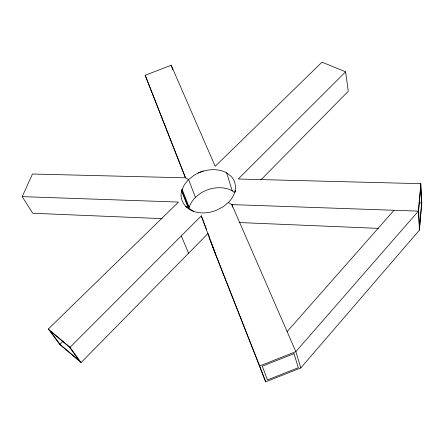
<?xml version="1.0" encoding="UTF-8"?>
<svg xmlns="http://www.w3.org/2000/svg" width="444" height="444" viewBox="0 0 444 444"><rect width="100%" height="100%" fill="white"/><g stroke="black" fill="none" stroke-linecap="round" stroke-linejoin="round"><path stroke-width="0.67" d="M208.031 233.461L81.074 362.559L70.041 347.28L201.304 215.878L215.734 254.917L265.69 381.84L300.788 367.948L419.447 230.097L421.8 202.947L420.829 183.677L238.234 179.015L345.621 71.828L322.022 62.16L215.196 166.317L171.201 65.257L145.177 75.264L185.298 177.583M420.829 183.677L418.387 211.128L419.447 230.097M234.41 192.496L231.996 190.687A27.206 20.563 -19.7 0 0 200.305 193.434C195.11 197.092 190.498 202.02 188.861 208.308L181.846 190.631L182.306 189.05L181.668 191.247L188.439 208.292M162.165 218.648L32.723 213.253L22.2 196.637L32.468 174.015L185.564 177.822L188.628 179.598L195.41 197.402M287.135 331.596L394.017 210.273M260.85 179.914L348.274 91.286L345.621 71.828M81.074 362.559L59.696 344.45L63.142 341.036M226.59 172.599L232.262 190.887M59.696 344.45L48.313 329.021L178.527 202.064L22.2 196.637M198.074 172.966L203.319 170.929M265.69 381.84L259.646 365.95L295.859 351.637L418.387 211.128L231.857 204.601L228.294 202.536M419.036 202.858L421.8 202.947M239.161 222.538L378.432 228.377M185.659 206.388L193.617 211.216M48.313 329.021L70.041 347.28M181.357 236.153L188.7 253.424M182.162 189.544L189.161 207.231M145.177 75.264L185.564 177.822M209.057 237.496L259.646 365.95M201.304 215.878L206.588 229.692M208.264 234.11L209.895 238.661M210.833 241.264L215.734 254.917M171.201 65.257L172.783 69.791M232.7 207.154L231.857 204.601L295.859 351.637L300.788 367.948M421.595 203.28L419.525 227.167L418.614 210.75L420.757 186.635L421.595 203.28M235.47 190.681L235.131 191.975L235.47 190.681M181.779 190.393C178.682 200.089 185.958 209.857 195.438 211.96A27.928 20.679 -19.7 0 0 216.583 210.234L223.132 206.804L228.61 202.275A27.928 20.679 -19.7 0 0 230.78 175.996L226.129 172.588A27.928 20.679 -19.7 0 0 193.667 175.569L188.317 179.848L184.26 184.898L181.779 190.393M293.995 353.668L262.287 366.2L267.443 379.92L298.301 367.71L293.995 353.668M69.464 347.219L50.405 331.191L60.212 344.5L79.01 360.411L69.464 347.219"/></g></svg>
